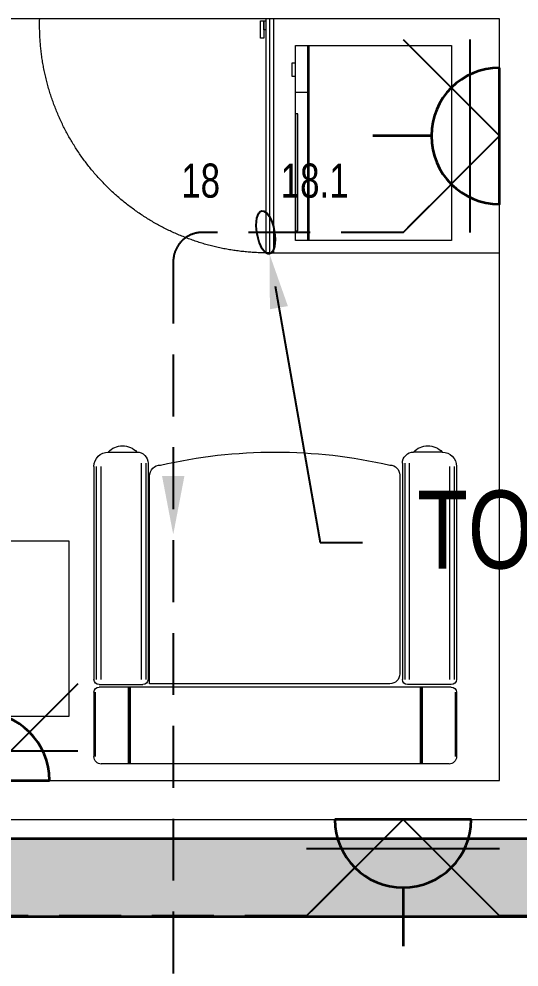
# Model space of a CAD drawing. Header units: inches. Extents: x -12418 to 57169, y -29325 to 19878.
# Drawn here: x 24195 to 25478, y -1326 to 1106 of the extents above; entities that cross this region are included whole.
import ezdxf
from ezdxf import colors
from ezdxf.entities.mleader import LeaderData, LeaderLine
from ezdxf.enums import TextEntityAlignment as Align
from ezdxf.math import Vec2, Vec3

# ---------------------------------------------------------------- set-up
doc = ezdxf.new("R2010")
doc.units = ezdxf.units.IN
doc.header["$LTSCALE"] = 25
doc.header["$MEASUREMENT"] = 0
for name, pattern in [('00-Ground Floor$0$DASHED', [0.75, 0.5, -0.25]), ('DASHDOT', [25.4, 12.7, -6.35, 0, -6.35]), ('HIDDEN', [9.525, 6.35, -3.175])]:
    doc.linetypes.add(name, pattern=pattern)
doc.layers.get('0').update_dxf_attribs({"color": 8})
doc.layers.get('Defpoints').update_dxf_attribs({"color": 8})
for name, color, linetype, lineweight in [('00-Ground Floor$0$72_EGR_EQP_TAG', 142, 'Continuous', 5), ('00-Ground Floor$0$LOADING', 253, 'Continuous', 5), ('00-Ground Floor$0$Walls', 251, 'Continuous', 5), ('E-LITE-CIRC @ 100', 6, 'Continuous', 25), ('E-LITE-CLNG-CNDT', 6, 'DASHDOT', 35), ('E-LITE-EXIT-NUMB', 6, 'Continuous', 25), ('E-POWR-FLOR-CNDT', 6, 'HIDDEN', 25), ('E-POWR-FLOR-CNDT @ 100', 6, 'HIDDEN', 25), ('E-POWR-WALL @ 100', 4, 'Continuous', 35), ('T-CABL-TRAY', 251, 'Continuous', 35)]:
    doc.layers.add(name, color=color, linetype=linetype, lineweight=lineweight)
doc.styles.add('00-Ground Floor$0$X3G_ENTITY_257CFD', font='swisscl.ttf', dxfattribs={"height": 200})
doc.styles.add('DC_Simplex', font='SIMPLEX.shx', dxfattribs={"width": 0.7})

# ---------------------------------------------------------------- blocks, each defined once
blk = doc.blocks.new('00-Ground Floor$0$single seat')
at = {"layer": '00-Ground Floor$0$LOADING'}
for p, q in [((-972558.1, -381684), (-972723.2, -381684)), ((-971978.9, -381684), (-972525.2, -381684)), ((-972742.2, -381703.1), (-972742.2, -382595.5)), ((-972558.1, -381687.4), (-972723.2, -381687.4)), ((-972544.8, -381697.3), (-972544.8, -382601.1)), ((-972538.5, -381697.3), (-972538.5, -381809.5)), ((-971978.9, -381689.9), (-972525.2, -381689.9)), ((-971978.9, -381701.7), (-972525.2, -381701.7)), ((-971942.2, -381720.6), (-971942.2, -381794)), ((-972544.8, -381772.1), (-972742.2, -381772.1)), ((-972544.8, -381774.6), (-972742.2, -381774.6)), ((-972544.8, -381777.1), (-972742.2, -381777.1)), ((-971971, -381805.1), (-972525.2, -381805.1)), ((-971971, -381816.9), (-972525.2, -381816.9)), ((-971971, -381822.8), (-972525.2, -381822.8)), ((-972001, -381829.5), (-972511, -381829.5)), ((-972536.4, -381854.9), (-972536.4, -382471.4)), ((-972536.4, -382471.4), (-972003.7, -382471.4)), ((-971971, -382475.4), (-972525.2, -382475.4)), ((-971971, -382481.3), (-972525.2, -382481.3)), ((-972538.5, -382600.9), (-972538.5, -382488.7)), ((-971971, -382493.1), (-972525.2, -382493.1)), ((-971942.2, -382577.6), (-971942.2, -382504.2)), ((-972544.8, -382521), (-972742.2, -382521)), ((-972544.8, -382523.6), (-972742.2, -382523.6)), ((-972544.8, -382526.1), (-972742.2, -382526.1)), ((-971978.9, -382596.4), (-972525.2, -382596.4)), ((-971978.9, -382608.3), (-972525.2, -382608.3)), ((-972558.1, -382610.8), (-972723.2, -382610.8)), ((-972558.1, -382614.2), (-972723.2, -382614.2)), ((-971978.9, -382614.2), (-972525.2, -382614.2))]:
    blk.add_line(p, q, dxfattribs=at)
for centre, radius, start, end in [((-972723.2, -381703.1), 19.1, 90, 180), ((-972558.1, -381697.3), 13.3, 0, 90), ((-972525.2, -381697.3), 13.3, 90, 180), ((-971978.9, -381720.6), 36.6, 0, 90), ((-971976, -381757.3), 49.9, 312.6462, 47.3538), ((-971971, -381794), 28.8, 270, 0), ((-972525.2, -381809.5), 13.3, 180, 270), ((-972511, -381854.9), 25.3, 90, 180), ((-972001, -381854.9), 25.3, 0, 90), ((-973252.2, -382149.1), 1310, 347.0217, 12.9783), ((-972003.7, -382443.3), 28.1, 270, 0), ((-972525.2, -382488.7), 13.3, 90, 180), ((-971971, -382504.2), 28.8, 0, 90), ((-971976, -382540.9), 49.9, 312.6462, 47.3538), ((-971978.9, -382577.6), 36.6, 270, 0), ((-972723.2, -382595.1), 19.1, 180, 270), ((-972558.1, -382600.9), 13.3, 270, 0), ((-972525.2, -382600.9), 13.3, 180, 270)]:
    blk.add_arc(centre, radius, start, end, dxfattribs=at)
blk = doc.blocks.new('00-Ground Floor$0$MICROWAVE')
at = {"layer": '00-Ground Floor$0$LOADING'}
for p, q in [((35.6435, -3.5463), (35.6435, -3.9463)), ((36.1435, -3.5463), (35.6435, -3.5463)), ((35.6883, -3.5368), (35.7218, -3.5368)), ((35.6883, -3.5463), (35.6883, -3.5368)), ((35.7218, -3.5463), (35.6883, -3.5463)), ((35.7218, -3.5368), (35.7218, -3.5463)), ((35.7624, -3.5463), (35.7624, -3.5771)), ((35.818, -3.5463), (36.1181, -3.5463)), ((35.818, -3.5523), (35.818, -3.5463)), ((36.1181, -3.5463), (36.1181, -3.5523)), ((36.1435, -3.9463), (36.1435, -3.5463)), ((36.1181, -3.5523), (35.818, -3.5523)), ((35.6435, -3.5771), (36.1435, -3.5771)), ((35.6435, -3.5783), (36.1435, -3.5783)), ((35.6435, -3.5796), (36.1435, -3.5796)), ((35.6435, -3.5808), (36.1435, -3.5808)), ((35.6435, -3.9463), (36.1435, -3.9463))]:
    blk.add_line(p, q, dxfattribs=at)
blk = doc.blocks.new('00-Ground Floor$0$UNDER COUNTER FRIDGE')
at = {"layer": '00-Ground Floor$0$LOADING', "ltscale": 10}
blk.add_line((35.575, -3.49), (35.575, -2.89), dxfattribs=at)
at = {"layer": '00-Ground Floor$0$LOADING'}
for p, q in [((35.575, -3.47), (36.175, -3.47)), ((35.575, -4.07), (35.575, -3.47)), ((36.175, -3.47), (36.175, -4.07)), ((35.575, -3.48), (36.175, -3.48)), ((35.575, -3.49), (36.175, -3.49)), ((36.175, -4.07), (35.575, -4.07))]:
    blk.add_line(p, q, dxfattribs=at)
for points in [[(35.58, -3.4648), (35.6243, -3.4648), (35.6243, -3.4564), (35.58, -3.4564)], [(35.58, -3.47), (35.6031, -3.47), (35.6031, -3.4648), (35.58, -3.4648)]]:
    blk.add_lwpolyline(points, close=True, dxfattribs=at)
at = {"layer": '00-Ground Floor$0$LOADING', "linetype": '00-Ground Floor$0$DASHED', "ltscale": 10}
blk.add_arc((35.5899, -3.475), 0.5852, 359.5104, 91.4525, dxfattribs=at)
blk = doc.blocks.new('00-Ground Floor')
at = {"layer": '00-Ground Floor$0$LOADING', "elevation": 0}
blk.add_lwpolyline([(24322.9, -683.3), (23872.9, -683.3), (23872.9, -233.3), (24322.9, -233.3)], close=True, dxfattribs=at)
at = {"layer": '00-Ground Floor$0$Walls'}
for p, q in [((25427.9, 1105.7, 0), (22577.9, 1105.7, 0)), ((25427.9, -847.4, 0), (25427.9, 1105.7, 0)), ((21497.9, -847.4, 0), (25427.9, -847.4, 0)), ((17732.9, -947.4, 0), (43417.9, -947.4, 0))]:
    blk.add_line(p, q, dxfattribs=at)
at = {"layer": '00-Ground Floor$0$LOADING', "xscale": -1000, "yscale": 1000, "zscale": 1000, "rotation": 90.00000000000007}
for name in ['00-Ground Floor$0$UNDER COUNTER FRIDGE', '00-Ground Floor$0$MICROWAVE']:
    blk.add_blockref(name, (21357.9, 36680.7, 0), dxfattribs=at)
at = {"layer": '00-Ground Floor$0$LOADING', "xscale": -1, "rotation": 270}
blk.add_blockref('00-Ground Floor$0$single seat', (407001.4, 971937), dxfattribs=at)
at = {"layer": '00-Ground Floor$0$72_EGR_EQP_TAG', "char_height": 87.47, "attachment_point": 2, "style": '00-Ground Floor$0$X3G_ENTITY_257CFD'}
for s, insert in [('18', (24660.9, 734.8, 0)), ('18.1', (24953.5, 734.8, 0))]:
    blk.add_mtext(s, dxfattribs=dict(at, insert=insert))
blk = doc.blocks.new('*U54')
blk.add_line((-1.75, 0), (-3.25, 0))
blk.add_lwpolyline([(0, 1.75, 1), (0, -1.75)], format="xyb", close=True)
at = {"layer": 'Defpoints'}
for p, q in [((-2.475, 2.475), (0, 0)), ((-0.758, -2.475), (-0.758, 2.475)), ((-2.475, -2.475), (0, 0))]:
    blk.add_line(p, q, dxfattribs=at)
at = {"layer": 'E-LITE-EXIT-NUMB', "style": 'DC_Simplex', "width": 0.7, "flags": 8}
blk.add_attdef('TYPE', text='', height=2, rotation=360, dxfattribs=at).set_placement((-2.682, 5.238), align=Align.RIGHT)
blk.add_attdef('CIRCUIT', (2.682, 5.238), '', height=2, rotation=360, dxfattribs=at)
blk = doc.blocks.new('*U50')
blk.add_line((1.75, 0), (3.25, 0))
blk.add_lwpolyline([(0, -1.75, 1), (0, 1.75)], format="xyb", close=True)
at = {"layer": 'Defpoints'}
for p, q in [((2.475, 2.475), (0, 0)), ((0.758, 2.475), (0.758, -2.475)), ((2.475, -2.475), (0, 0))]:
    blk.add_line(p, q, dxfattribs=at)
at = {"layer": 'E-LITE-EXIT-NUMB', "style": 'DC_Simplex', "width": 0.7, "flags": 8}
blk.add_attdef('TYPE', text='', height=2, rotation=360, dxfattribs=at).set_placement((-2.682, 5.238), align=Align.RIGHT)
blk.add_attdef('CIRCUIT', (2.682, 5.238), '', height=2, rotation=360, dxfattribs=at)
blk = doc.blocks.new('*U47')
blk.add_line((0, 1.75), (0, 3.25))
blk.add_lwpolyline([(1.75, 0, 1), (-1.75, 0)], format="xyb", close=True)
at = {"layer": 'Defpoints'}
for p, q in [((-2.475, 2.475), (0, 0)), ((2.475, 2.475), (0, 0)), ((-2.475, 0.758), (2.475, 0.758))]:
    blk.add_line(p, q, dxfattribs=at)
at = {"layer": 'E-LITE-EXIT-NUMB', "style": 'DC_Simplex', "width": 0.7, "flags": 8}
blk.add_attdef('TYPE', text='', height=2, rotation=360, dxfattribs=at).set_placement((-2.682, 5.238), align=Align.RIGHT)
blk.add_attdef('CIRCUIT', (2.682, 5.238), '', height=2, rotation=360, dxfattribs=at)
blk = doc.blocks.new('*U28')
blk.add_hatch(color=256).paths.add_polyline_path([(0.287, 0), (0, 1.5), (-0.287, 0)])
blk = doc.blocks.new('ARR0W')
at = {"color": 45}
blk.add_ellipse((0, 0), major_axis=(0.4, 0), ratio=0.4, dxfattribs=at)
at = {"color": 45, "ltscale": 0.5}
blk.add_solid([(-1.4, 0.167), (-0.4, 0), (-1.4, -0.167)], dxfattribs=at)
blk = doc.blocks.new('*U77')
at = {"lineweight": 0}
h = blk.add_hatch(dxfattribs=at)
h.set_pattern_fill('HEX', color=253, scale=8, angle=180, style=0)
h.set_pattern_definition([(180, (-22747.74, -3e-10), (6e-13, -43.99409), [25.4, -50.8]), (300, (-22747.74, -3e-10), (38.1, 21.997045), [25.4, -50.8]), (240, (-22773.14, -3e-10), (38.1, -21.997045), [25.4, -50.8])])
h.paths.add_polyline_path([(-7250, 200), (-7250, 0), (0, 0), (0, 200)])
at = {"color": 0}
for p, q in [((0, 200), (-7250, 200)), ((0, 0), (-7250, 0))]:
    blk.add_line(p, q, dxfattribs=at)
blk = doc.blocks.new('A$C767e6835')
at = {"layer": 'T-CABL-TRAY', "linetype": 'Continuous', "xscale": -1, "rotation": 180}
blk.add_blockref('*U77', (11000, 1850), dxfattribs=at)

msp = doc.modelspace()

# ---------------------------------------------------------------- linework, layer by layer
at = {"layer": 'E-POWR-FLOR-CNDT', "elevation": 0}
msp.add_lwpolyline([(25304.3, 681.9), (25180.4, 558.2), (24665.6, 558.2, 0.414214), (24590.6, 483.2), (24590.6, -1825.8, -0.414214), (24515.6, -1900.8), (21275.5, -1900.8, 0.194085), (21223.5, -1921.8), (19999.5, -3101.1)], format="xyb", dxfattribs=at)
for points in [[(25056.7, -1071.2), (24932.9, -1194.9), (15427.9, -1194.9), (15304.2, -1071.2)], [(34717.9, -1071.2), (34594.2, -1194.9), (25427.9, -1194.9), (25304.2, -1071.2)]]:
    msp.add_lwpolyline(points, dxfattribs=at)

# ---------------------------------------------------------------- block references
at = {"layer": 'E-LITE-CLNG-CNDT'}
msp.add_blockref('00-Ground Floor', (0, 0), dxfattribs=at)
at = {"layer": 'E-POWR-FLOR-CNDT'}
msp.add_blockref('A$C767e6835', (20099.5, -2847.4, 0.4), dxfattribs=at)
at = {"layer": 'E-POWR-FLOR-CNDT @ 100', "xscale": 100, "yscale": 100, "zscale": 100, "rotation": 180}
msp.add_blockref('*U28', (24590.6, -66.7, 0), dxfattribs=at)
at = {"layer": 'E-POWR-WALL @ 100', "xscale": 100, "yscale": 100, "zscale": 100, "rotation": 90.00000000000001}
for name, p in [('*U47', (25427.9, 805.7, 0)), ('*U50', (24097.9, -847.4, 0)), ('*U54', (25180.4, -947.4, 0))]:
    msp.add_blockref(name, p, dxfattribs=at)

# ---------------------------------------------------------------- leaders
at = {"layer": 'E-LITE-CIRC @ 100'}
ml = msp.add_multileader_mtext('Standard', dxfattribs=at)
ml.set_content('{\\Fdc_el_romans|c0;\\W0.8;TO\\Fromans|c0; \\Fsimplex|c0;LP-GF/S27}', color=256, style='DC_Simplex')
ml.set_leader_properties()
ml.set_arrow_properties(name='ARR0W')
ml.build(insert=Vec2(0, 0))
ml.multileader.update_dxf_attribs({"dogleg_length": 200, "arrow_head_size": 140, "scale": 100})
ctx = ml.context
ctx.base_point, ctx.scale, ctx.char_height, ctx.arrow_head_size, ctx.landing_gap_size, ctx.plane_origin, ctx.plane_x_axis, ctx.plane_y_axis = Vec3(25076.1, -237.3), 100, 200, 140, 140, Vec3(41439.2, -4886.3), Vec3(1, 0.000001, 0), Vec3(-0.000001, 1, 0)
notes = []
notes.append((ctx, [(0, (1, 1, 0), (24967.3, -237.3), (1, 0.000001, 0), 108.8, [(0, [(24827.9, 558.2)], 0, [])])]))
ctx.mtext.insert, ctx.mtext.text_direction, ctx.mtext.rotation, ctx.mtext.flow_direction = Vec3(25216.1, -103.9), Vec3(1, 0.000001, 0), 0.000001, 5
for ctx, leaders in notes:
    for number, flags, end, landing, length, lines in leaders:
        leader = LeaderData()
        leader.index, (leader.has_last_leader_line, leader.has_dogleg_vector, leader.attachment_direction) = number, flags
        leader.last_leader_point, leader.dogleg_vector, leader.dogleg_length = Vec3(end), Vec3(landing), length
        for number, points, colour, breaks in lines:
            line = LeaderLine()
            line.index, line.vertices, line.color, line.breaks = number, Vec3.list(points), colors.encode_raw_color(colour), breaks
            leader.lines.append(line)
        ctx.leaders.append(leader)

doc.saveas('drawing.dxf')
